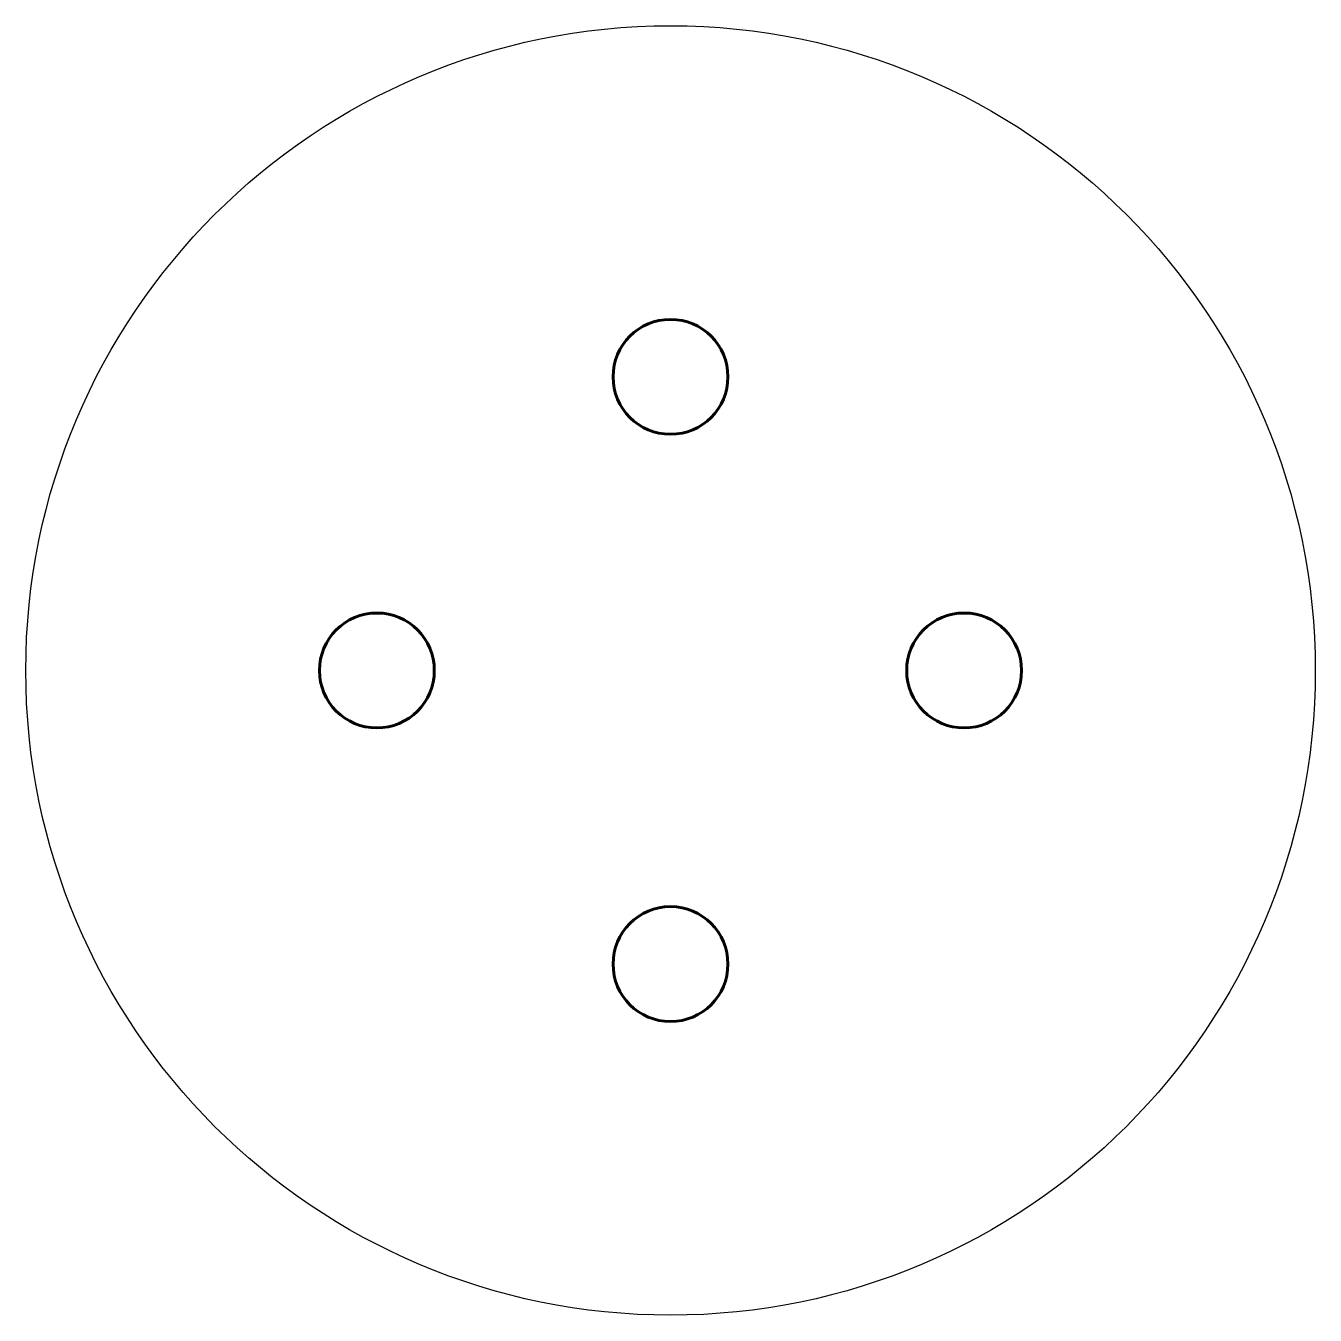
# Model space of a CAD drawing. Header units: millimetres. Extents: x 136 to 338, y -74 to 128.
import ezdxf

# ---------------------------------------------------------------- set-up
doc = ezdxf.new("R2010")
doc.units = ezdxf.units.MM
doc.linetypes.add('K5LT_BASIC', pattern=[0])

msp = doc.modelspace()

# ---------------------------------------------------------------- linework, layer by layer
msp.add_circle((236.95, 27.13), 101)
at = {"color": 5, "linetype": 'K5LT_BASIC', "lineweight": 60, "true_color": 0x0000ff}
for centre in [(236.95, 73.13), (190.95, 27.13), (282.95, 27.13), (236.95, -18.87)]:
    msp.add_circle(centre, 9, dxfattribs=at)

doc.saveas('drawing.dxf')
